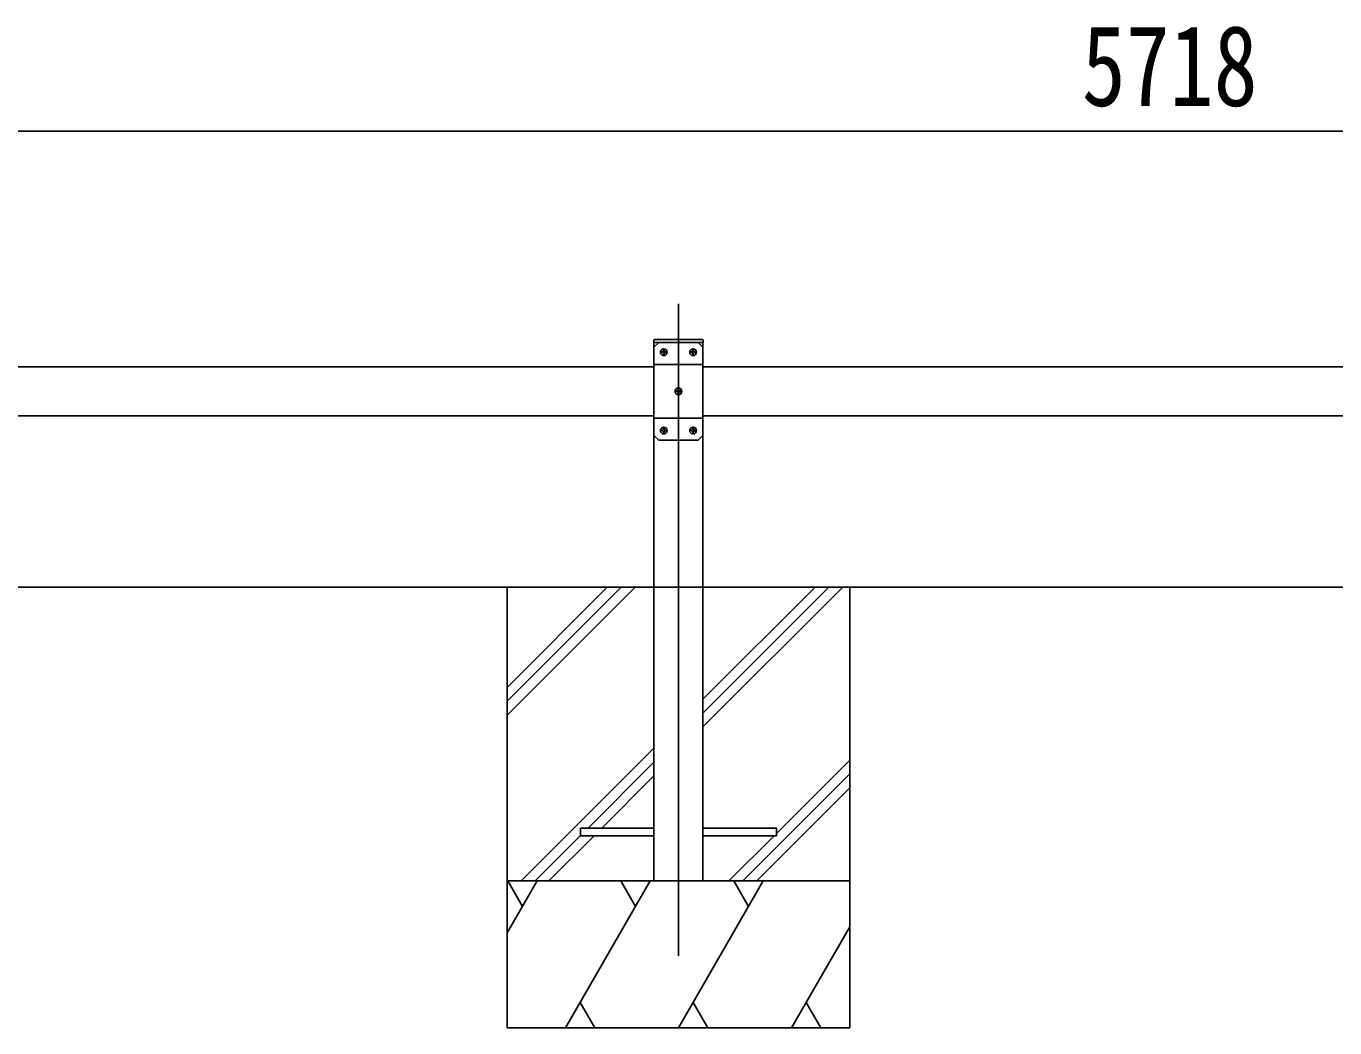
# Model space of a CAD drawing. Units: millimetres, scale not verified. Extents: x -10512 to 10512, y -7425 to 7425.
# Drawn here: x -1956 to -619, y -3591 to -2568 of the extents above; entities that cross this region are included whole.
import ezdxf
from ezdxf.enums import TextEntityAlignment as Align

# ---------------------------------------------------------------- set-up
doc = ezdxf.new("R2010")
doc.units = ezdxf.units.MM
doc.header["$LTSCALE"] = 30
for name, color, linetype in [('0-3_YKK_12', 2, 'Continuous'), ('0-4_YKK_13', 4, 'Continuous'), ('0-5_YKK_A1', 4, 'Continuous'), ('0-6_YKK_D', 6, 'Continuous')]:
    doc.layers.add(name, color=color, linetype=linetype)
doc.styles.add('ＭＳ ゴシック', font='')
doc.styles.get('ＭＳ ゴシック').set_extended_font_data('MS Gothic')

msp = doc.modelspace()

# ---------------------------------------------------------------- linework, layer by layer
at = {"layer": '0-3_YKK_12'}
msp.add_line((-1289.51, -3517.36), (-1289.51, -2851.32), dxfattribs=at)
at = {"layer": '0-4_YKK_13'}
for p, q in [((-1314.81, -2890.8), (-1314.7, -2888.75)), ((-1314.81, -2890.8), (-1264.21, -2890.8)), ((-1309.51, -2890.81), (-1314.51, -2895.81)), ((-1314.51, -2985.81), (-1314.51, -2895.81)), ((-1313.7, -2887.8), (-1265.31, -2887.8)), ((-1309.51, -2890.81), (-1269.51, -2890.81)), ((-1303.25, -2900.39), (-1302.41, -2900.39)), ((-1273.25, -2900.39), (-1272.41, -2900.39)), ((-1269.51, -2890.81), (-1264.51, -2895.81)), ((-1264.51, -2895.81), (-1264.51, -2985.81)), ((-1264.21, -2890.8), (-1264.31, -2888.75)), ((-1314.51, -2913.51), (-1264.51, -2913.51)), ((-1305.77, -2901.23), (-1306.61, -2901.23)), ((-1275.77, -2901.23), (-1276.61, -2901.23)), ((-1288.25, -2940.39), (-1287.41, -2940.39)), ((-1290.77, -2941.23), (-1291.61, -2941.23)), ((-1314.51, -2968.11), (-1264.51, -2968.11)), ((-1303.25, -2980.39), (-1302.41, -2980.39)), ((-1273.25, -2980.39), (-1272.41, -2980.39)), ((-1309.51, -2990.81), (-1314.51, -2985.81)), ((-1269.51, -2990.81), (-1309.51, -2990.81)), ((-1305.77, -2981.23), (-1306.61, -2981.23)), ((-1275.77, -2981.23), (-1276.61, -2981.23)), ((-1269.51, -2990.81), (-1264.51, -2985.81)), ((-1314.51, -3386.81), (-1389.51, -3386.81)), ((-1264.51, -3394.81), (-1189.51, -3394.81))]:
    msp.add_line(p, q, dxfattribs=at)
for points in [[(-1306.61, -2901.23), (-1306.61, -2900.39), (-1305.77, -2900.39)], [(-1304.93, -2899.55), (-1304.93, -2898.71), (-1304.09, -2898.71), (-1304.09, -2899.55)], [(-1302.41, -2900.39), (-1302.41, -2901.23), (-1303.25, -2901.23)], [(-1276.61, -2901.23), (-1276.61, -2900.39), (-1275.77, -2900.39)], [(-1274.93, -2899.55), (-1274.93, -2898.71), (-1274.09, -2898.71), (-1274.09, -2899.55)], [(-1272.41, -2900.39), (-1272.41, -2901.23), (-1273.25, -2901.23)], [(-1304.09, -2902.07), (-1304.09, -2902.91), (-1304.93, -2902.91), (-1304.93, -2902.07)], [(-1274.09, -2902.07), (-1274.09, -2902.91), (-1274.93, -2902.91), (-1274.93, -2902.07)], [(-1291.61, -2941.23), (-1291.61, -2940.39), (-1290.77, -2940.39)], [(-1289.93, -2939.55), (-1289.93, -2938.71), (-1289.09, -2938.71), (-1289.09, -2939.55)], [(-1287.41, -2940.39), (-1287.41, -2941.23), (-1288.25, -2941.23)], [(-1289.09, -2942.07), (-1289.09, -2942.91), (-1289.93, -2942.91), (-1289.93, -2942.07)], [(-1306.61, -2981.23), (-1306.61, -2980.39), (-1305.77, -2980.39)], [(-1304.93, -2979.55), (-1304.93, -2978.71), (-1304.09, -2978.71), (-1304.09, -2979.55)], [(-1302.41, -2980.39), (-1302.41, -2981.23), (-1303.25, -2981.23)], [(-1276.61, -2981.23), (-1276.61, -2980.39), (-1275.77, -2980.39)], [(-1274.93, -2979.55), (-1274.93, -2978.71), (-1274.09, -2978.71), (-1274.09, -2979.55)], [(-1272.41, -2980.39), (-1272.41, -2981.23), (-1273.25, -2981.23)], [(-1304.09, -2982.07), (-1304.09, -2982.91), (-1304.93, -2982.91), (-1304.93, -2982.07)], [(-1274.09, -2982.07), (-1274.09, -2982.91), (-1274.93, -2982.91), (-1274.93, -2982.07)], [(-1389.51, -3386.81), (-1389.51, -3394.81), (-1314.51, -3394.81)], [(-1189.51, -3394.81), (-1189.51, -3386.81), (-1264.51, -3386.81)]]:
    msp.add_lwpolyline(points, dxfattribs=at)
for centre in [(-1304.51, -2900.81), (-1274.51, -2900.81), (-1289.51, -2940.81), (-1304.51, -2980.81), (-1274.51, -2980.81)]:
    msp.add_circle(centre, 3.5, dxfattribs=at)
for centre, radius, start, end in [((-1313.7, -2888.8), 1, 90, 176.99989), ((-1305.77, -2899.55), 0.84, 270, 0), ((-1303.25, -2899.55), 0.84, 180, 270), ((-1275.77, -2899.55), 0.84, 270, 0), ((-1273.25, -2899.55), 0.84, 180, 270), ((-1265.31, -2888.8), 1, 3.00006, 90), ((-1305.77, -2902.07), 0.84, 0, 90), ((-1303.25, -2902.07), 0.84, 90, 180), ((-1275.77, -2902.07), 0.84, 0, 90), ((-1273.25, -2902.07), 0.84, 90, 180), ((-1290.77, -2939.55), 0.84, 270, 0), ((-1288.25, -2939.55), 0.84, 180, 270), ((-1290.77, -2942.07), 0.84, 0, 90), ((-1288.25, -2942.07), 0.84, 90, 180), ((-1305.77, -2979.55), 0.84, 270, 0), ((-1303.25, -2979.55), 0.84, 180, 270), ((-1275.77, -2979.55), 0.84, 270, 0), ((-1273.25, -2979.55), 0.84, 180, 270), ((-1305.77, -2982.07), 0.84, 0, 90), ((-1303.25, -2982.07), 0.84, 90, 180), ((-1275.77, -2982.07), 0.84, 0, 90), ((-1273.25, -2982.07), 0.84, 90, 180)]:
    msp.add_arc(centre, radius, start, end, dxfattribs=at)
at = {"layer": '0-5_YKK_A1'}
for p, q in [((-1314.51, -3440.8), (-1314.51, -2890.8)), ((-1314.51, -2890.8), (-1264.51, -2890.8)), ((-1264.51, -3440.8), (-1264.51, -2890.8)), ((-2364.51, -2915.8), (-1314.51, -2915.8)), ((-1264.51, -2915.8), (-214.51, -2915.8)), ((-2364.51, -2965.8), (-1314.51, -2965.8)), ((-1264.51, -2965.8), (-214.51, -2965.8)), ((-2344.51, -3140.8), (865.49, -3140.8)), ((-1464.51, -3140.8), (-1464.51, -3590.81)), ((-1464.51, -3243.15), (-1362.16, -3140.8)), ((-1464.51, -3257.29), (-1348.02, -3140.8)), ((-1464.51, -3271.44), (-1333.87, -3140.8)), ((-1264.51, -3283.57), (-1121.74, -3140.8)), ((-1264.51, -3269.43), (-1135.88, -3140.8)), ((-1264.51, -3255.29), (-1150.03, -3140.8)), ((-1114.51, -3590.81), (-1114.51, -3140.8)), ((-1450.03, -3440.81), (-1314.51, -3305.28)), ((-1381.89, -3386.81), (-1314.51, -3319.43)), ((-1189.51, -3392.42), (-1114.51, -3317.42)), ((-1367.74, -3386.81), (-1314.51, -3333.57)), ((-1223.75, -3440.81), (-1114.51, -3331.56)), ((-1209.61, -3440.81), (-1114.51, -3345.7)), ((-1435.89, -3440.81), (-1389.51, -3394.43)), ((-1421.74, -3440.81), (-1375.74, -3394.81)), ((-1237.9, -3440.81), (-1191.9, -3394.81)), ((-1464.51, -3493.92), (-1433.84, -3440.8)), ((-1464.51, -3440.81), (-1114.51, -3440.81)), ((-1448.84, -3466.79), (-1463.84, -3440.81)), ((-1404.97, -3590.8), (-1318.37, -3440.8)), ((-1333.37, -3466.79), (-1348.37, -3440.81)), ((-1289.5, -3590.8), (-1202.9, -3440.81)), ((-1217.9, -3466.79), (-1232.9, -3440.8)), ((-1174.03, -3590.8), (-1114.51, -3487.7)), ((-1389.98, -3564.83), (-1374.98, -3590.8)), ((-1274.5, -3564.82), (-1259.5, -3590.8)), ((-1159.03, -3564.82), (-1144.04, -3590.8)), ((-1464.51, -3590.81), (-1114.51, -3590.81))]:
    msp.add_line(p, q, dxfattribs=at)
at = {"layer": '0-6_YKK_D'}
msp.add_line((-3598.51, -2675.05), (2119.49, -2675.05), dxfattribs=at)

# ---------------------------------------------------------------- texts
at = {"layer": '0-6_YKK_D', "style": 'ＭＳ ゴシック', "width": 0.8}
msp.add_text('5718', height=82.48, dxfattribs=at).set_placement((-877.51, -2674.05), align=Align.BOTTOM_LEFT)

doc.saveas('drawing.dxf')
